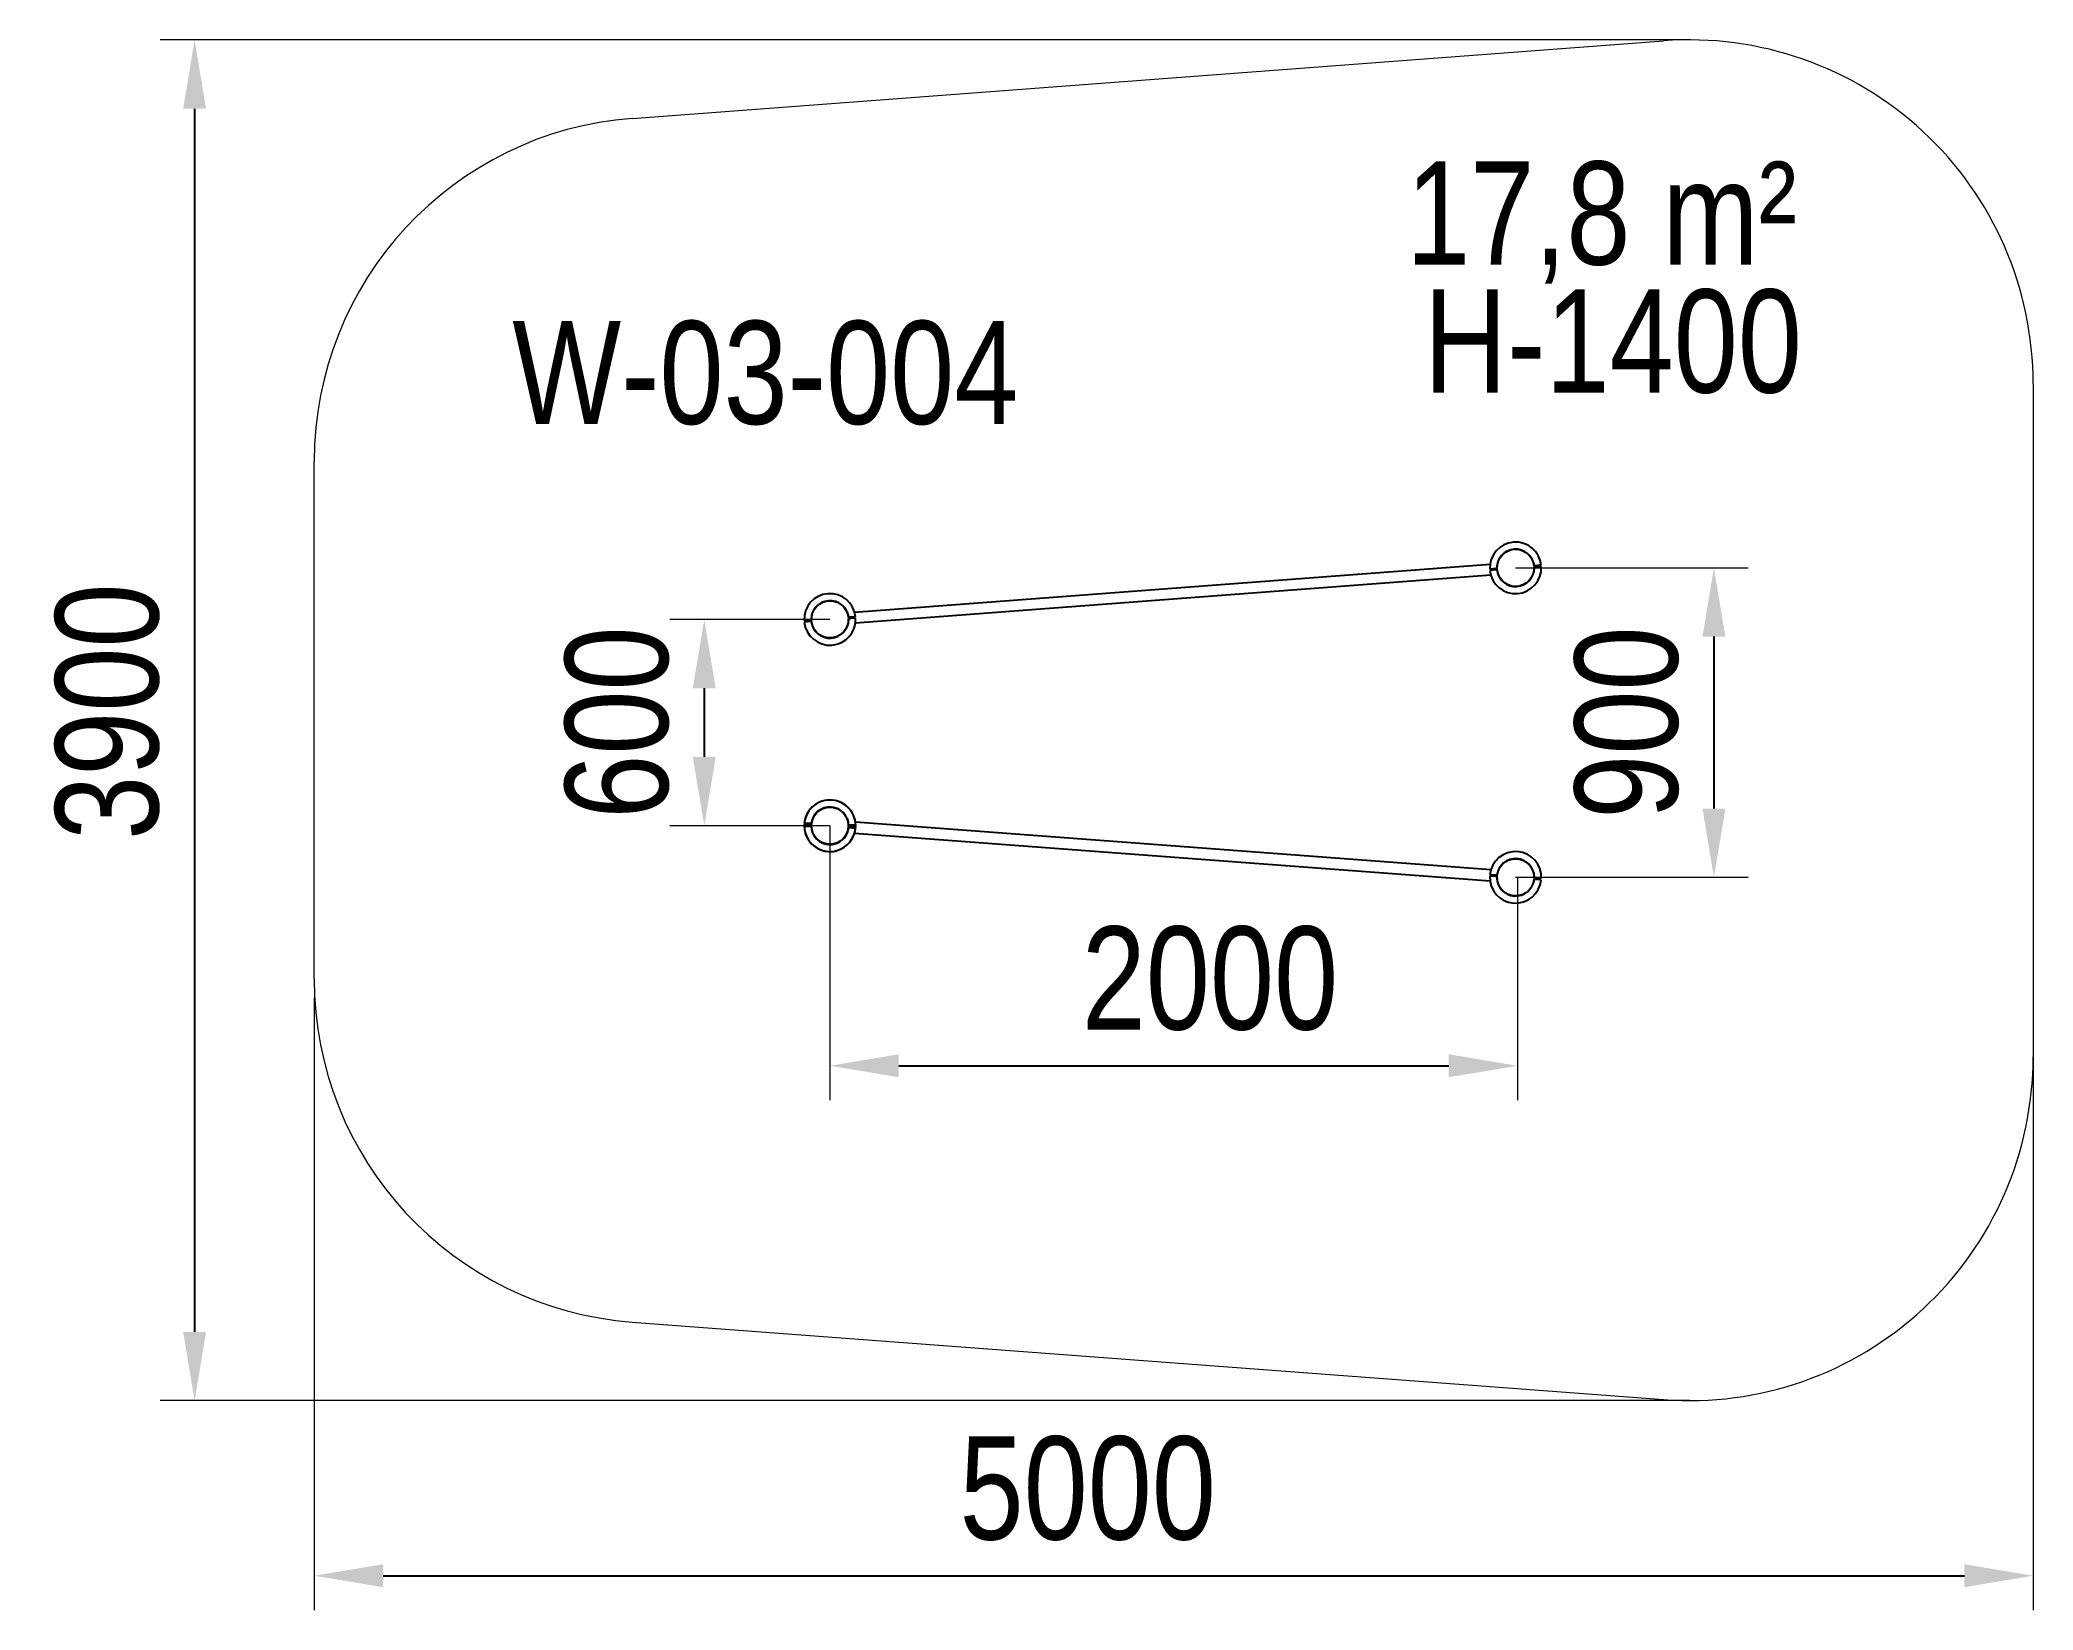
# Model space of a CAD drawing. Header units: millimetres. Extents: x -3257 to 2541, y -2464 to 2101.
import ezdxf

# ---------------------------------------------------------------- set-up
doc = ezdxf.new("R2010")
doc.units = ezdxf.units.MM
for name, color, linetype in [('DIKOM_АРТИКУЛ', 7, 'Continuous'), ('DIKOM_ЗОНА', 80, 'Continuous'), ('DIKOM_ОБЪЕКТ', 7, 'Continuous'), ('DIKOM_РАЗМЕР_ЗОНА', 7, 'Continuous'), ('DIKOM_РАЗМЕР_ОБЪЕКТА', 7, 'Continuous')]:
    doc.layers.add(name, color=color, linetype=linetype)
doc.styles.add('style1', font='arial.ttf', dxfattribs={"width": 0.8})
doc.dimstyles.new('1-50', dxfattribs={"dimtxt": 300, "dimasz": 200, "dimexe": 100, "dimexo": 0, "dimgap": 100, "dimtad": 1, "dimdec": 0, "dimtxsty": 'style1', "dimcen": 0, "dimclrd": 7, "dimclre": 7, "dimadec": 1, "dimazin": 2, "dimtfac": 1, "dimtdec": 0, "dimtmove": 0, "dimatfit": 3, "dimfxl": 0, "dimlwd": 25, "dimlwe": 18, "dimarcsym": 0})

# ---------------------------------------------------------------- blocks, each defined once
blk = doc.blocks.new('*D2')
at = {"layer": 'Defpoints', "color": 0, "transparency": 16777216}
for p in [(1035.9, 566.3), (1035.9, -333.7), (1613, -333.7)]:
    blk.add_point(p, dxfattribs=at)
at = {"layer": 'DIKOM_РАЗМЕР_ОБЪЕКТА', "color": 7, "lineweight": 18, "transparency": 16777216}
for p, q in [((1035.9, 566.3), (1713, 566.3)), ((1035.9, -333.7), (1713, -333.7))]:
    blk.add_line(p, q, dxfattribs=at)
at = {"layer": 'DIKOM_РАЗМЕР_ОБЪЕКТА', "color": 7, "lineweight": 25, "transparency": 16777216}
blk.add_line((1613, 366.3), (1613, -133.7), dxfattribs=at)
at = {"layer": 'DIKOM_РАЗМЕР_ОБЪЕКТА', "color": 7, "transparency": 16777216}
for points in [[(1579.7, 366.3), (1646.3, 366.3), (1613, 566.3)], [(1579.7, -133.7), (1646.3, -133.7), (1613, -333.7)]]:
    blk.add_solid(points, dxfattribs=at)
at = {"layer": 'DIKOM_РАЗМЕР_ОБЪЕКТА', "color": 0, "transparency": 16777216, "insert": (1359.8, 116.3), "char_height": 300, "attachment_point": 5, "rotation": 90, "style": 'style1'}
blk.add_mtext('900', dxfattribs=at)
blk = doc.blocks.new('*D3')
at = {"layer": 'Defpoints', "color": 0, "transparency": 16777216}
for p in [(1541.5, 2101.4), (-2806.5, -1855.3), (1541.5, -1855.3)]:
    blk.add_point(p, dxfattribs=at)
at = {"layer": 'DIKOM_РАЗМЕР_ЗОНА', "color": 7, "lineweight": 18, "transparency": 16777216}
for p, q in [((1541.5, 2101.4), (-2906.5, 2101.4)), ((1541.5, -1855.3), (-2906.5, -1855.3))]:
    blk.add_line(p, q, dxfattribs=at)
at = {"layer": 'DIKOM_РАЗМЕР_ЗОНА', "color": 7, "lineweight": 25, "transparency": 16777216}
blk.add_line((-2806.5, 1901.4), (-2806.5, -1655.3), dxfattribs=at)
at = {"layer": 'DIKOM_РАЗМЕР_ЗОНА', "color": 7, "transparency": 16777216}
for points in [[(-2839.8, 1901.4), (-2773.2, 1901.4), (-2806.5, 2101.4)], [(-2839.8, -1655.3), (-2773.2, -1655.3), (-2806.5, -1855.3)]]:
    blk.add_solid(points, dxfattribs=at)
at = {"layer": 'DIKOM_РАЗМЕР_ЗОНА', "color": 0, "transparency": 16777216, "insert": (-3059.8, 148), "char_height": 300, "attachment_point": 5, "rotation": 90, "style": 'style1'}
blk.add_mtext('3900', dxfattribs=at)
blk = doc.blocks.new('*D4')
at = {"layer": 'Defpoints', "color": 0, "transparency": 16777216}
for p in [(-2458.5, -683.7), (2541.5, -683.7), (2541.5, -2364.5)]:
    blk.add_point(p, dxfattribs=at)
at = {"layer": 'DIKOM_РАЗМЕР_ЗОНА', "color": 7, "lineweight": 18, "transparency": 16777216}
for p, q in [((-2458.5, -683.7), (-2458.5, -2464.5)), ((2541.5, -683.7), (2541.5, -2464.5))]:
    blk.add_line(p, q, dxfattribs=at)
at = {"layer": 'DIKOM_РАЗМЕР_ЗОНА', "color": 7, "lineweight": 25, "transparency": 16777216}
blk.add_line((-2258.5, -2364.5), (2341.5, -2364.5), dxfattribs=at)
at = {"layer": 'DIKOM_РАЗМЕР_ЗОНА', "color": 7, "transparency": 16777216}
for points in [[(-2258.5, -2331.2), (-2258.5, -2397.8), (-2458.5, -2364.5)], [(2341.5, -2331.2), (2341.5, -2397.8), (2541.5, -2364.5)]]:
    blk.add_solid(points, dxfattribs=at)
at = {"layer": 'DIKOM_РАЗМЕР_ЗОНА', "color": 0, "transparency": 16777216, "insert": (-208.5, -2111.3), "char_height": 300, "attachment_point": 5, "style": 'style1'}
blk.add_mtext('5000', dxfattribs=at)
blk = doc.blocks.new('*D0')
at = {"layer": 'Defpoints', "color": 0, "transparency": 16777216}
for p in [(-958.5, -183.7), (1041.5, -333.7), (1041.5, -881.7)]:
    blk.add_point(p, dxfattribs=at)
at = {"layer": 'DIKOM_РАЗМЕР_ОБЪЕКТА', "color": 7, "lineweight": 18, "transparency": 16777216}
for p, q in [((-958.5, -183.7), (-958.5, -981.7)), ((1041.5, -333.7), (1041.5, -981.7))]:
    blk.add_line(p, q, dxfattribs=at)
at = {"layer": 'DIKOM_РАЗМЕР_ОБЪЕКТА', "color": 7, "lineweight": 25, "transparency": 16777216}
blk.add_line((-758.5, -881.7), (841.5, -881.7), dxfattribs=at)
at = {"layer": 'DIKOM_РАЗМЕР_ОБЪЕКТА', "color": 7, "transparency": 16777216}
for points in [[(-758.5, -848.3), (-758.5, -915), (-958.5, -881.7)], [(841.5, -848.3), (841.5, -915), (1041.5, -881.7)]]:
    blk.add_solid(points, dxfattribs=at)
at = {"layer": 'DIKOM_РАЗМЕР_ОБЪЕКТА', "color": 0, "transparency": 16777216, "insert": (147, -628.5), "char_height": 300, "attachment_point": 5, "style": 'style1'}
blk.add_mtext('2000', dxfattribs=at)
blk = doc.blocks.new('*D1')
at = {"layer": 'Defpoints', "color": 0, "transparency": 16777216}
for p in [(-958.5, 416.3), (-1324, -183.7), (-958.5, -183.7)]:
    blk.add_point(p, dxfattribs=at)
at = {"layer": 'DIKOM_РАЗМЕР_ОБЪЕКТА', "color": 7, "lineweight": 18, "transparency": 16777216}
for p, q in [((-958.5, 416.3), (-1424, 416.3)), ((-958.5, -183.7), (-1424, -183.7))]:
    blk.add_line(p, q, dxfattribs=at)
at = {"layer": 'DIKOM_РАЗМЕР_ОБЪЕКТА', "color": 7, "lineweight": 25, "transparency": 16777216}
blk.add_line((-1324, 216.3), (-1324, 16.3), dxfattribs=at)
at = {"layer": 'DIKOM_РАЗМЕР_ОБЪЕКТА', "color": 7, "transparency": 16777216}
for points in [[(-1357.3, 216.3), (-1290.7, 216.3), (-1324, 416.3)], [(-1357.3, 16.3), (-1290.7, 16.3), (-1324, -183.7)]]:
    blk.add_solid(points, dxfattribs=at)
at = {"layer": 'DIKOM_РАЗМЕР_ОБЪЕКТА', "color": 0, "transparency": 16777216, "insert": (-1577.2, 116.3), "char_height": 300, "attachment_point": 5, "rotation": 90, "style": 'style1'}
blk.add_mtext('600', dxfattribs=at)

msp = doc.modelspace()

# ---------------------------------------------------------------- linework, layer by layer
at = {"layer": 'DIKOM_ЗОНА', "color": 3, "lineweight": 15}
for p, q in [((-1533.5, 1873.1), (1466.5, 2098.6)), ((2541.5, 1101.4), (2541.5, -855.3)), ((-2458.5, -629.7), (-2458.5, 875.9)), ((-1533.5, -1626.9), (1466.5, -1852.5))]:
    msp.add_line(p, q, dxfattribs=at)
for centre, start, end in [((1541.5, 1101.4), 0, 94.3), ((-1458.5, 875.9), 94.3, 180), ((-1458.5, -629.7), 180, 265.7), ((1541.5, -855.3), 265.7, 0)]:
    msp.add_arc(centre, 1000, start, end, dxfattribs=at)
at = {"layer": 'DIKOM_ОБЪЕКТ'}
for p, q in [((-886.6, 437.7), (961.6, 576.7)), ((964, 544.8), (-884.2, 405.8)), ((981.4, 564.2), (960.9, 562.6)), ((981.7, 560.2), (961.2, 558.6)), ((1110.5, 573.9), (1090, 572.3)), ((1110.8, 569.9), (1090.3, 568.3)), ((-1013, 414.2), (-1033.4, 412.7)), ((-1012.7, 410.2), (-1033.1, 408.7)), ((-883.9, 423.9), (-904.3, 422.4)), ((-883.6, 419.9), (-904, 418.4)), ((964, -312.2), (-884.2, -173.3)), ((-1013, -181.7), (-1033.5, -181.7)), ((-1013, -185.7), (-1033.5, -185.7)), ((-1013, -181.6), (-1033.4, -180.1)), ((-1012.7, -177.6), (-1033.1, -176.1)), ((-883.9, -191.3), (-904.3, -189.8)), ((-883.5, -181.7), (-904, -181.7)), ((-883.5, -185.7), (-904, -185.7)), ((-883.6, -187.3), (-904, -185.8)), ((-903.5, -181.7), (-903.5, -185.7)), ((-886.6, -205.2), (961.6, -344.1)), ((981.4, -331.6), (960.9, -330)), ((981.7, -327.6), (961.2, -326.1)), ((1110.5, -341.3), (1090, -339.8)), ((1110.8, -337.3), (1090.3, -335.8))]:
    msp.add_line(p, q, dxfattribs=at)
for centre in [(1035.9, 566.2), (-958.5, 416.3), (-958.5, -183.7), (-958.5, -183.7), (1035.9, -333.7)]:
    msp.add_circle(centre, 54, dxfattribs=at)
for centre, radius, start, end in [((1035.9, 566.2), 75, 5.82807, 182.77193), ((1035.9, 566.2), 54.5, 6.40307, 182.19693), ((1035.9, 566.2), 75, 185.82807, 2.77193), ((1035.9, 566.2), 54.5, 186.40307, 2.19693), ((-958.5, 416.3), 75, 5.82807, 182.77193), ((-958.5, 416.3), 54.5, 6.40307, 182.19693), ((-958.5, 416.3), 75, 185.82807, 2.77193), ((-958.5, 416.3), 54.5, 186.40307, 2.19693), ((-958.5, -183.7), 75, 1.52807, 178.47193), ((-958.5, -183.7), 75, 357.22807, 174.17193), ((-958.5, -183.7), 54.5, 2.10307, 177.89693), ((-958.5, -183.7), 54.5, 357.80307, 173.59693), ((-958.5, -183.7), 75, 177.22807, 354.17193), ((-958.5, -183.7), 75, 181.52807, 358.47193), ((-958.5, -183.7), 54.5, 177.80307, 353.59693), ((-958.5, -183.7), 54.5, 182.10307, 357.89693), ((1035.9, -333.7), 75, 357.22807, 174.17193), ((1035.9, -333.7), 54.5, 357.80307, 173.59693), ((1035.9, -333.7), 75, 177.22807, 354.17193), ((1035.9, -333.7), 54.5, 177.80307, 353.59693)]:
    msp.add_arc(centre, radius, start, end, dxfattribs=at)

# ---------------------------------------------------------------- texts
at = {"layer": 'DIKOM_АРТИКУЛ', "color": 7, "linetype": 'Continuous', "lineweight": 15, "insert": (-1882.3, 1284.3), "char_height": 300, "width": 2314.7, "attachment_point": 1, "style": 'style1'}
msp.add_mtext('W-03-004', dxfattribs=at)
at = {"layer": 'DIKOM_РАЗМЕР_ОБЪЕКТА', "char_height": 300, "width": 2314.7, "attachment_point": 1, "style": 'style1'}
for s, insert in [('17,8 m²', (717.7, 1747.9)), ('H-1400', (769.5, 1375.8))]:
    msp.add_mtext(s, dxfattribs=dict(at, insert=insert))

# ---------------------------------------------------------------- dimensions: what is measured, and where the dimension line sits
at = {"layer": 'DIKOM_РАЗМЕР_ЗОНА'}
dim = msp.add_linear_dim(base=(-2806.5, -1855.3), p1=(1541.5, 2101.4), p2=(1541.5, -1855.3), angle=90, text='3900', dimstyle='1-50', dxfattribs=at)
dim.commit()
dim.dimension.update_dxf_attribs({"geometry": '*D3', "text_midpoint": (-2806.5, 148), "dimtype": 160})
dim = msp.add_linear_dim(base=(2541.5, -2364.5), p1=(-2458.5, -683.7), p2=(2541.5, -683.7), dimstyle='1-50', dxfattribs=at)
dim.commit()
dim.dimension.update_dxf_attribs({"geometry": '*D4', "text_midpoint": (-208.5, -2364.5), "dimtype": 160})
at = {"layer": 'DIKOM_РАЗМЕР_ОБЪЕКТА'}
dim = msp.add_linear_dim(base=(1613, -333.7), p1=(1035.9, 566.3), p2=(1035.9, -333.7), angle=90, text='900', dimstyle='1-50', dxfattribs=at)
dim.commit()
dim.dimension.update_dxf_attribs({"geometry": '*D2', "text_midpoint": (1613, 116.3), "dimtype": 160})
dim = msp.add_linear_dim(base=(-1324, -183.7), p1=(-958.5, 416.3), p2=(-958.5, -183.7), angle=90, dimstyle='1-50', dxfattribs=at)
dim.commit()
dim.dimension.update_dxf_attribs({"geometry": '*D1', "text_midpoint": (-1324, 116.3), "dimtype": 160})
dim = msp.add_linear_dim(base=(1041.5, -881.7), p1=(-958.5, -183.7), p2=(1041.5, -333.7), dimstyle='1-50', dxfattribs=at)
dim.commit()
dim.dimension.update_dxf_attribs({"geometry": '*D0', "text_midpoint": (147, -881.7), "dimtype": 160})

doc.saveas('drawing.dxf')
